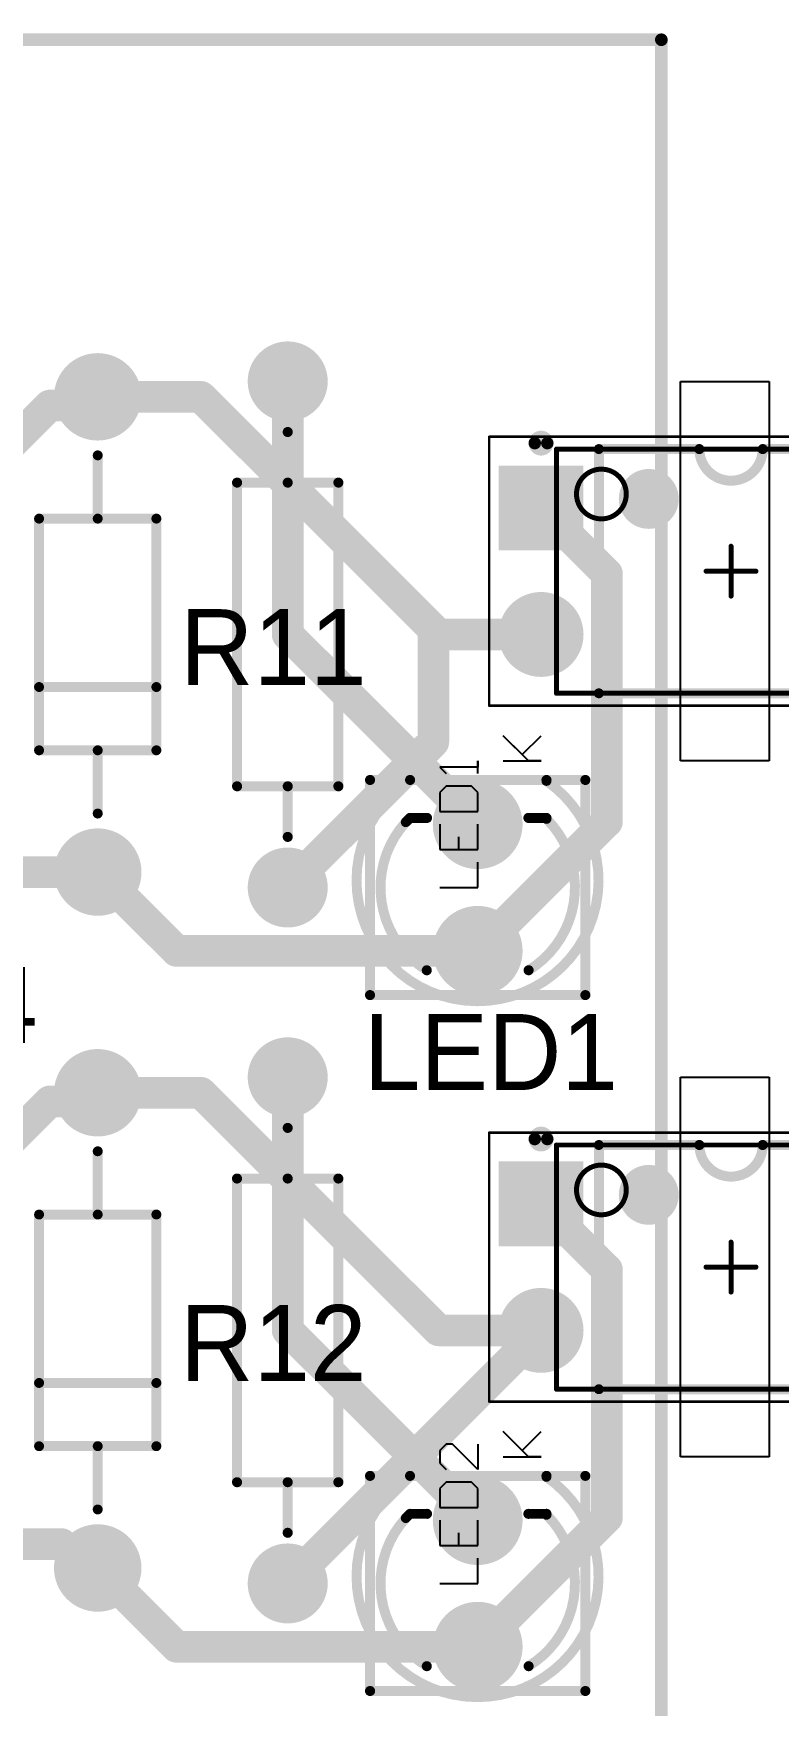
# Model space of a CAD drawing. Header units: millimetres. Extents: x 1.79 to 6.42, y 2.45 to 4.75.
# Drawn here: x 2.799 to 3.388, y 3.403 to 4.725 of the extents above; entities that cross this region are included whole.
import ezdxf

# ---------------------------------------------------------------- set-up
doc = ezdxf.new("R2010")
doc.units = ezdxf.units.MM
doc.header["$MEASUREMENT"] = 0
for name, color, linetype in [('BottomLayer', 5, 'Continuous'), ('BottomSolder', 6, 'Continuous'), ('Mechanical13', 56, 'Continuous'), ('Mechanical15', 56, 'Continuous'), ('MultiLayer', 9, 'Continuous'), ('PadHoleLayer', 156, 'Continuous'), ('TopLayer', 1, 'Continuous'), ('TopOverlay', 2, 'Continuous'), ('TopSolder', 216, 'Continuous')]:
    doc.layers.add(name, color=color, linetype=linetype)

# ---------------------------------------------------------------- blocks, each defined once
blk = doc.blocks.new('VISH_DIP_4_14')
at = {"layer": 'BottomLayer', "const_width": 0.0295}
for points in [[(0.1352, 0.05, 1), (0.1648, 0.05, 1)], [(-0.1648, -0.05, 1), (-0.1352, -0.05, 1)], [(0.1352, -0.05, 1), (0.1648, -0.05, 1)]]:
    blk.add_lwpolyline(points, format="xyb", close=True, dxfattribs=at)
at = {"layer": 'BottomLayer'}
blk.add_solid([(-0.1795, 0.0205), (-0.1205, 0.0205), (-0.1795, 0.0795), (-0.1205, 0.0795)], dxfattribs=at)
at = {"layer": 'BottomSolder', "const_width": 0.0335}
for points in [[(0.1332, 0.05, 1), (0.1668, 0.05, 1)], [(-0.1668, -0.05, 1), (-0.1332, -0.05, 1)], [(0.1332, -0.05, 1), (0.1668, -0.05, 1)]]:
    blk.add_lwpolyline(points, format="xyb", close=True, dxfattribs=at)
at = {"layer": 'BottomSolder'}
blk.add_solid([(-0.1835, 0.0165), (-0.1165, 0.0165), (-0.1835, 0.0835), (-0.1165, 0.0835)], dxfattribs=at)
at = {"layer": 'Mechanical13', "const_width": 0.00394}
for points in [[(-0.1378, 0.0965), (0.1378, 0.0965)], [(-0.1378, -0.0965), (-0.1378, 0.0965)], [(0.1378, -0.0965), (0.1378, 0.0965)], [(-0.1378, -0.0965), (0.1378, -0.0965)]]:
    blk.add_lwpolyline(points, dxfattribs=at)
at = {"layer": 'Mechanical13'}
for points, const_width in [([(-0.1388, 0.0965, 1), (-0.1368, 0.0965, 1)], 0.00197), ([(-0.1388, 0.0965, 1), (-0.1368, 0.0965, 1)], 0.00197), ([(0.1368, 0.0965, 1), (0.1388, 0.0965, 1)], 0.00197), ([(0.1368, 0.0965, 1), (0.1388, 0.0965, 1)], 0.00197), ([(-0.0827, 0.061, 1), (-0.122, 0.061, 1)], 0.00394), ([(-0.123, 0.061, 1), (-0.1211, 0.061, 1)], 0.00197), ([(-0.0837, 0.061, 1), (-0.0817, 0.061, 1)], 0.00197), ([(-0.1388, -0.0965, 1), (-0.1368, -0.0965, 1)], 0.00197), ([(-0.1388, -0.0965, 1), (-0.1368, -0.0965, 1)], 0.00197), ([(0.1368, -0.0965, 1), (0.1388, -0.0965, 1)], 0.00197), ([(0.1368, -0.0965, 1), (0.1388, -0.0965, 1)], 0.00197)]:
    blk.add_lwpolyline(points, format="xyb", close=True, dxfattribs=dict(at, const_width=const_width))
at = {"layer": 'Mechanical15'}
for points, const_width in [([(-0.1909, 0.1063), (0.1909, 0.1063)], 0.00197), ([(-0.1909, -0.1063), (-0.1909, 0.1063)], 0.00197), ([(0.1909, -0.1063), (0.1909, 0.1063)], 0.00197), ([(0, -0.0197), (0, 0.0197)], 0.00394), ([(-0.0197, 0), (0.0197, 0)], 0.00394), ([(-0.1909, -0.1063), (0.1909, -0.1063)], 0.00197)]:
    blk.add_lwpolyline(points, dxfattribs=dict(at, const_width=const_width))
for points, const_width in [([(-0.1914, 0.1063, 1), (-0.1905, 0.1063, 1)], 0.000984), ([(-0.1914, 0.1063, 1), (-0.1905, 0.1063, 1)], 0.000984), ([(0.1905, 0.1063, 1), (0.1914, 0.1063, 1)], 0.000984), ([(0.1905, 0.1063, 1), (0.1914, 0.1063, 1)], 0.000984), ([(-0.001, 0.0197, 1), (0.001, 0.0197, 1)], 0.00197), ([(-0.0207, 0, 1), (-0.0187, 0, 1)], 0.00197), ([(0.0187, 0, 1), (0.0207, 0, 1)], 0.00197), ([(-0.001, -0.0197, 1), (0.001, -0.0197, 1)], 0.00197), ([(-0.1914, -0.1063, 1), (-0.1905, -0.1063, 1)], 0.000984), ([(-0.1914, -0.1063, 1), (-0.1905, -0.1063, 1)], 0.000984), ([(0.1905, -0.1063, 1), (0.1914, -0.1063, 1)], 0.000984), ([(0.1905, -0.1063, 1), (0.1914, -0.1063, 1)], 0.000984)]:
    blk.add_lwpolyline(points, format="xyb", close=True, dxfattribs=dict(at, const_width=const_width))
at = {"layer": 'MultiLayer', "const_width": 0.0295}
for points in [[(0.1352, 0.05, 1), (0.1648, 0.05, 1)], [(-0.1648, -0.05, 1), (-0.1352, -0.05, 1)], [(0.1352, -0.05, 1), (0.1648, -0.05, 1)]]:
    blk.add_lwpolyline(points, format="xyb", close=True, dxfattribs=at)
at = {"layer": 'MultiLayer'}
blk.add_solid([(-0.1795, 0.0205), (-0.1205, 0.0205), (-0.1795, 0.0795), (-0.1205, 0.0795)], dxfattribs=at)
at = {"layer": 'PadHoleLayer', "const_width": 0.0177}
for points in [[(-0.1589, 0.05, 1), (-0.1411, 0.05, 1)], [(0.1411, 0.05, 1), (0.1589, 0.05, 1)], [(-0.1589, -0.05, 1), (-0.1411, -0.05, 1)], [(0.1411, -0.05, 1), (0.1589, -0.05, 1)]]:
    blk.add_lwpolyline(points, format="xyb", close=True, dxfattribs=at)
at = {"layer": 'TopLayer', "const_width": 0.0295}
for points in [[(0.1352, 0.05, 1), (0.1648, 0.05, 1)], [(-0.1648, -0.05, 1), (-0.1352, -0.05, 1)], [(0.1352, -0.05, 1), (0.1648, -0.05, 1)]]:
    blk.add_lwpolyline(points, format="xyb", close=True, dxfattribs=at)
at = {"layer": 'TopLayer'}
blk.add_solid([(-0.1795, 0.0205), (-0.1205, 0.0205), (-0.1795, 0.0795), (-0.1205, 0.0795)], dxfattribs=at)
at = {"layer": 'TopOverlay'}
for points, const_width in [([(-0.1451, 0.1012, 1), (-0.1549, 0.1012, 1)], 0.00984), ([(-0.1574, 0.1012, 1), (-0.1525, 0.1012, 1)], 0.00492), ([(-0.1475, 0.1012, 1), (-0.1426, 0.1012, 1)], 0.00492), ([(-0.1063, 0.0965, 1), (-0.1024, 0.0965, 1)], 0.00394), ([(-0.1063, 0.0965, 1), (-0.1024, 0.0965, 1)], 0.00394), ([(-0.027, 0.0965, 1), (-0.023, 0.0965, 1)], 0.00394), ([(-0.027, 0.0965, 1), (-0.023, 0.0965, 1)], 0.00394), ([(0.023, 0.0965, 1), (0.027, 0.0965, 1)], 0.00394), ([(0.023, 0.0965, 1), (0.027, 0.0965, 1)], 0.00394), ([(0.1024, 0.0965, 1), (0.1063, 0.0965, 1)], 0.00394), ([(0.1024, 0.0965, 1), (0.1063, 0.0965, 1)], 0.00394), ([(-0.0531, 0.0571, 1), (-0.0768, 0.0571, 1)], 0.0236), ([(-0.0827, 0.0571, 1), (-0.0709, 0.0571, 1)], 0.0118), ([(-0.0591, 0.0571, 1), (-0.0472, 0.0571, 1)], 0.0118), ([(-0.1063, -0.0965, 1), (-0.1024, -0.0965, 1)], 0.00394), ([(-0.1063, -0.0965, 1), (-0.1024, -0.0965, 1)], 0.00394), ([(0.1024, -0.0965, 1), (0.1063, -0.0965, 1)], 0.00394), ([(0.1024, -0.0965, 1), (0.1063, -0.0965, 1)], 0.00394)]:
    blk.add_lwpolyline(points, format="xyb", close=True, dxfattribs=dict(at, const_width=const_width))
at = {"layer": 'TopOverlay', "const_width": 0.00787}
for points in [[(-0.1043, 0.0965), (-0.025, 0.0965)], [(-0.1043, -0.0965), (-0.1043, 0.0965)], [(0.025, 0.0965), (0.1043, 0.0965)], [(0.1043, -0.0965), (0.1043, 0.0965)], [(-0.1043, -0.0965), (0.1043, -0.0965)]]:
    blk.add_lwpolyline(points, dxfattribs=at)
blk.add_lwpolyline([(0.025, 0.0965, -1), (-0.025, 0.0965)], format="xyb", dxfattribs=at)
at = {"layer": 'TopSolder', "const_width": 0.0335}
for points in [[(0.1332, 0.05, 1), (0.1668, 0.05, 1)], [(-0.1668, -0.05, 1), (-0.1332, -0.05, 1)], [(0.1332, -0.05, 1), (0.1668, -0.05, 1)]]:
    blk.add_lwpolyline(points, format="xyb", close=True, dxfattribs=at)
at = {"layer": 'TopSolder'}
blk.add_solid([(-0.1835, 0.0165), (-0.1165, 0.0165), (-0.1835, 0.0835), (-0.1165, 0.0835)], dxfattribs=at)
blk = doc.blocks.new('VISH_DIP_4_15')
at = {"layer": 'BottomLayer', "const_width": 0.0295}
for points in [[(0.1352, 0.05, 1), (0.1648, 0.05, 1)], [(-0.1648, -0.05, 1), (-0.1352, -0.05, 1)], [(0.1352, -0.05, 1), (0.1648, -0.05, 1)]]:
    blk.add_lwpolyline(points, format="xyb", close=True, dxfattribs=at)
at = {"layer": 'BottomLayer'}
blk.add_solid([(-0.1795, 0.0205), (-0.1205, 0.0205), (-0.1795, 0.0795), (-0.1205, 0.0795)], dxfattribs=at)
at = {"layer": 'BottomSolder', "const_width": 0.0335}
for points in [[(0.1332, 0.05, 1), (0.1668, 0.05, 1)], [(-0.1668, -0.05, 1), (-0.1332, -0.05, 1)], [(0.1332, -0.05, 1), (0.1668, -0.05, 1)]]:
    blk.add_lwpolyline(points, format="xyb", close=True, dxfattribs=at)
at = {"layer": 'BottomSolder'}
blk.add_solid([(-0.1835, 0.0165), (-0.1165, 0.0165), (-0.1835, 0.0835), (-0.1165, 0.0835)], dxfattribs=at)
at = {"layer": 'Mechanical13', "const_width": 0.00394}
for points in [[(-0.1378, 0.0965), (0.1378, 0.0965)], [(-0.1378, -0.0965), (-0.1378, 0.0965)], [(0.1378, -0.0965), (0.1378, 0.0965)], [(-0.1378, -0.0965), (0.1378, -0.0965)]]:
    blk.add_lwpolyline(points, dxfattribs=at)
at = {"layer": 'Mechanical13'}
for points, const_width in [([(-0.1388, 0.0965, 1), (-0.1368, 0.0965, 1)], 0.00197), ([(-0.1388, 0.0965, 1), (-0.1368, 0.0965, 1)], 0.00197), ([(0.1368, 0.0965, 1), (0.1388, 0.0965, 1)], 0.00197), ([(0.1368, 0.0965, 1), (0.1388, 0.0965, 1)], 0.00197), ([(-0.0827, 0.061, 1), (-0.122, 0.061, 1)], 0.00394), ([(-0.123, 0.061, 1), (-0.1211, 0.061, 1)], 0.00197), ([(-0.0837, 0.061, 1), (-0.0817, 0.061, 1)], 0.00197), ([(-0.1388, -0.0965, 1), (-0.1368, -0.0965, 1)], 0.00197), ([(-0.1388, -0.0965, 1), (-0.1368, -0.0965, 1)], 0.00197), ([(0.1368, -0.0965, 1), (0.1388, -0.0965, 1)], 0.00197), ([(0.1368, -0.0965, 1), (0.1388, -0.0965, 1)], 0.00197)]:
    blk.add_lwpolyline(points, format="xyb", close=True, dxfattribs=dict(at, const_width=const_width))
at = {"layer": 'Mechanical15'}
for points, const_width in [([(-0.1909, 0.1063), (0.1909, 0.1063)], 0.00197), ([(-0.1909, -0.1063), (-0.1909, 0.1063)], 0.00197), ([(0.1909, -0.1063), (0.1909, 0.1063)], 0.00197), ([(0, -0.0197), (0, 0.0197)], 0.00394), ([(-0.0197, 0), (0.0197, 0)], 0.00394), ([(-0.1909, -0.1063), (0.1909, -0.1063)], 0.00197)]:
    blk.add_lwpolyline(points, dxfattribs=dict(at, const_width=const_width))
for points, const_width in [([(-0.1914, 0.1063, 1), (-0.1905, 0.1063, 1)], 0.000984), ([(-0.1914, 0.1063, 1), (-0.1905, 0.1063, 1)], 0.000984), ([(0.1905, 0.1063, 1), (0.1914, 0.1063, 1)], 0.000984), ([(0.1905, 0.1063, 1), (0.1914, 0.1063, 1)], 0.000984), ([(-0.001, 0.0197, 1), (0.001, 0.0197, 1)], 0.00197), ([(-0.0207, 0, 1), (-0.0187, 0, 1)], 0.00197), ([(0.0187, 0, 1), (0.0207, 0, 1)], 0.00197), ([(-0.001, -0.0197, 1), (0.001, -0.0197, 1)], 0.00197), ([(-0.1914, -0.1063, 1), (-0.1905, -0.1063, 1)], 0.000984), ([(-0.1914, -0.1063, 1), (-0.1905, -0.1063, 1)], 0.000984), ([(0.1905, -0.1063, 1), (0.1914, -0.1063, 1)], 0.000984), ([(0.1905, -0.1063, 1), (0.1914, -0.1063, 1)], 0.000984)]:
    blk.add_lwpolyline(points, format="xyb", close=True, dxfattribs=dict(at, const_width=const_width))
at = {"layer": 'MultiLayer', "const_width": 0.0295}
for points in [[(0.1352, 0.05, 1), (0.1648, 0.05, 1)], [(-0.1648, -0.05, 1), (-0.1352, -0.05, 1)], [(0.1352, -0.05, 1), (0.1648, -0.05, 1)]]:
    blk.add_lwpolyline(points, format="xyb", close=True, dxfattribs=at)
at = {"layer": 'MultiLayer'}
blk.add_solid([(-0.1795, 0.0205), (-0.1205, 0.0205), (-0.1795, 0.0795), (-0.1205, 0.0795)], dxfattribs=at)
at = {"layer": 'PadHoleLayer', "const_width": 0.0177}
for points in [[(-0.1589, 0.05, 1), (-0.1411, 0.05, 1)], [(0.1411, 0.05, 1), (0.1589, 0.05, 1)], [(-0.1589, -0.05, 1), (-0.1411, -0.05, 1)], [(0.1411, -0.05, 1), (0.1589, -0.05, 1)]]:
    blk.add_lwpolyline(points, format="xyb", close=True, dxfattribs=at)
at = {"layer": 'TopLayer', "const_width": 0.0295}
for points in [[(0.1352, 0.05, 1), (0.1648, 0.05, 1)], [(-0.1648, -0.05, 1), (-0.1352, -0.05, 1)], [(0.1352, -0.05, 1), (0.1648, -0.05, 1)]]:
    blk.add_lwpolyline(points, format="xyb", close=True, dxfattribs=at)
at = {"layer": 'TopLayer'}
blk.add_solid([(-0.1795, 0.0205), (-0.1205, 0.0205), (-0.1795, 0.0795), (-0.1205, 0.0795)], dxfattribs=at)
at = {"layer": 'TopOverlay'}
for points, const_width in [([(-0.1451, 0.1012, 1), (-0.1549, 0.1012, 1)], 0.00984), ([(-0.1574, 0.1012, 1), (-0.1525, 0.1012, 1)], 0.00492), ([(-0.1475, 0.1012, 1), (-0.1426, 0.1012, 1)], 0.00492), ([(-0.1063, 0.0965, 1), (-0.1024, 0.0965, 1)], 0.00394), ([(-0.1063, 0.0965, 1), (-0.1024, 0.0965, 1)], 0.00394), ([(-0.027, 0.0965, 1), (-0.023, 0.0965, 1)], 0.00394), ([(-0.027, 0.0965, 1), (-0.023, 0.0965, 1)], 0.00394), ([(0.023, 0.0965, 1), (0.027, 0.0965, 1)], 0.00394), ([(0.023, 0.0965, 1), (0.027, 0.0965, 1)], 0.00394), ([(0.1024, 0.0965, 1), (0.1063, 0.0965, 1)], 0.00394), ([(0.1024, 0.0965, 1), (0.1063, 0.0965, 1)], 0.00394), ([(-0.0531, 0.0571, 1), (-0.0768, 0.0571, 1)], 0.0236), ([(-0.0827, 0.0571, 1), (-0.0709, 0.0571, 1)], 0.0118), ([(-0.0591, 0.0571, 1), (-0.0472, 0.0571, 1)], 0.0118), ([(-0.1063, -0.0965, 1), (-0.1024, -0.0965, 1)], 0.00394), ([(-0.1063, -0.0965, 1), (-0.1024, -0.0965, 1)], 0.00394), ([(0.1024, -0.0965, 1), (0.1063, -0.0965, 1)], 0.00394), ([(0.1024, -0.0965, 1), (0.1063, -0.0965, 1)], 0.00394)]:
    blk.add_lwpolyline(points, format="xyb", close=True, dxfattribs=dict(at, const_width=const_width))
at = {"layer": 'TopOverlay', "const_width": 0.00787}
for points in [[(-0.1043, 0.0965), (-0.025, 0.0965)], [(-0.1043, -0.0965), (-0.1043, 0.0965)], [(0.025, 0.0965), (0.1043, 0.0965)], [(0.1043, -0.0965), (0.1043, 0.0965)], [(-0.1043, -0.0965), (0.1043, -0.0965)]]:
    blk.add_lwpolyline(points, dxfattribs=at)
blk.add_lwpolyline([(0.025, 0.0965, -1), (-0.025, 0.0965)], format="xyb", dxfattribs=at)
at = {"layer": 'TopSolder', "const_width": 0.0335}
for points in [[(0.1332, 0.05, 1), (0.1668, 0.05, 1)], [(-0.1668, -0.05, 1), (-0.1332, -0.05, 1)], [(0.1332, -0.05, 1), (0.1668, -0.05, 1)]]:
    blk.add_lwpolyline(points, format="xyb", close=True, dxfattribs=at)
at = {"layer": 'TopSolder'}
blk.add_solid([(-0.1835, 0.0165), (-0.1165, 0.0165), (-0.1835, 0.0835), (-0.1165, 0.0835)], dxfattribs=at)
blk = doc.blocks.new('AXIAL_0_4_18')
at = {"layer": 'BottomLayer', "const_width": 0.0276}
for points in [[(-0.2138, 0, 1), (-0.1862, 0, 1)], [(0.1862, 0, 1), (0.2138, 0, 1)]]:
    blk.add_lwpolyline(points, format="xyb", close=True, dxfattribs=at)
at = {"layer": 'BottomSolder', "const_width": 0.0316}
for points in [[(-0.2158, 0, 1), (-0.1842, 0, 1)], [(0.1842, 0, 1), (0.2158, 0, 1)]]:
    blk.add_lwpolyline(points, format="xyb", close=True, dxfattribs=at)
at = {"layer": 'MultiLayer', "const_width": 0.0276}
for points in [[(-0.2138, 0, 1), (-0.1862, 0, 1)], [(0.1862, 0, 1), (0.2138, 0, 1)]]:
    blk.add_lwpolyline(points, format="xyb", close=True, dxfattribs=at)
at = {"layer": 'PadHoleLayer', "const_width": 0.0167}
for points in [[(-0.2084, 0, 1), (-0.1916, 0, 1)], [(0.1916, 0, 1), (0.2084, 0, 1)]]:
    blk.add_lwpolyline(points, format="xyb", close=True, dxfattribs=at)
at = {"layer": 'TopLayer', "const_width": 0.0276}
for points in [[(-0.2138, 0, 1), (-0.1862, 0, 1)], [(0.1862, 0, 1), (0.2138, 0, 1)]]:
    blk.add_lwpolyline(points, format="xyb", close=True, dxfattribs=at)
at = {"layer": 'TopOverlay', "const_width": 0.00787}
for points in [[(-0.12, 0.04), (-0.12, -0.04)], [(-0.12, 0.04), (0.12, 0.04)], [(0.12, 0.04), (0.12, -0.04)], [(-0.16, 0), (-0.12, 0)], [(0.12, 0), (0.16, 0)], [(-0.12, -0.04), (0.12, -0.04)]]:
    blk.add_lwpolyline(points, dxfattribs=at)
at = {"layer": 'TopOverlay', "const_width": 0.00394}
for points in [[(-0.122, 0.04, 1), (-0.118, 0.04, 1)], [(-0.122, 0.04, 1), (-0.118, 0.04, 1)], [(0.118, 0.04, 1), (0.122, 0.04, 1)], [(0.118, 0.04, 1), (0.122, 0.04, 1)], [(-0.162, 0, 1), (-0.158, 0, 1)], [(-0.122, 0, 1), (-0.118, 0, 1)], [(0.118, 0, 1), (0.122, 0, 1)], [(0.158, 0, 1), (0.162, 0, 1)], [(-0.122, -0.04, 1), (-0.118, -0.04, 1)], [(-0.122, -0.04, 1), (-0.118, -0.04, 1)], [(0.118, -0.04, 1), (0.122, -0.04, 1)], [(0.118, -0.04, 1), (0.122, -0.04, 1)]]:
    blk.add_lwpolyline(points, format="xyb", close=True, dxfattribs=at)
at = {"layer": 'TopSolder', "const_width": 0.0316}
for points in [[(-0.2158, 0, 1), (-0.1842, 0, 1)], [(0.1842, 0, 1), (0.2158, 0, 1)]]:
    blk.add_lwpolyline(points, format="xyb", close=True, dxfattribs=at)
blk = doc.blocks.new('AXIAL_0_4_19')
at = {"layer": 'BottomLayer', "const_width": 0.0276}
for points in [[(-0.2138, 0, 1), (-0.1862, 0, 1)], [(0.1862, 0, 1), (0.2138, 0, 1)]]:
    blk.add_lwpolyline(points, format="xyb", close=True, dxfattribs=at)
at = {"layer": 'BottomSolder', "const_width": 0.0316}
for points in [[(-0.2158, 0, 1), (-0.1842, 0, 1)], [(0.1842, 0, 1), (0.2158, 0, 1)]]:
    blk.add_lwpolyline(points, format="xyb", close=True, dxfattribs=at)
at = {"layer": 'MultiLayer', "const_width": 0.0276}
for points in [[(-0.2138, 0, 1), (-0.1862, 0, 1)], [(0.1862, 0, 1), (0.2138, 0, 1)]]:
    blk.add_lwpolyline(points, format="xyb", close=True, dxfattribs=at)
at = {"layer": 'PadHoleLayer', "const_width": 0.0167}
for points in [[(-0.2084, 0, 1), (-0.1916, 0, 1)], [(0.1916, 0, 1), (0.2084, 0, 1)]]:
    blk.add_lwpolyline(points, format="xyb", close=True, dxfattribs=at)
at = {"layer": 'TopLayer', "const_width": 0.0276}
for points in [[(-0.2138, 0, 1), (-0.1862, 0, 1)], [(0.1862, 0, 1), (0.2138, 0, 1)]]:
    blk.add_lwpolyline(points, format="xyb", close=True, dxfattribs=at)
at = {"layer": 'TopOverlay', "const_width": 0.00787}
for points in [[(-0.12, 0.04), (-0.12, -0.04)], [(-0.12, 0.04), (0.12, 0.04)], [(0.12, 0.04), (0.12, -0.04)], [(-0.16, 0), (-0.12, 0)], [(0.12, 0), (0.16, 0)], [(-0.12, -0.04), (0.12, -0.04)]]:
    blk.add_lwpolyline(points, dxfattribs=at)
at = {"layer": 'TopOverlay', "const_width": 0.00394}
for points in [[(-0.122, 0.04, 1), (-0.118, 0.04, 1)], [(-0.122, 0.04, 1), (-0.118, 0.04, 1)], [(0.118, 0.04, 1), (0.122, 0.04, 1)], [(0.118, 0.04, 1), (0.122, 0.04, 1)], [(-0.162, 0, 1), (-0.158, 0, 1)], [(-0.122, 0, 1), (-0.118, 0, 1)], [(0.118, 0, 1), (0.122, 0, 1)], [(0.158, 0, 1), (0.162, 0, 1)], [(-0.122, -0.04, 1), (-0.118, -0.04, 1)], [(-0.122, -0.04, 1), (-0.118, -0.04, 1)], [(0.118, -0.04, 1), (0.122, -0.04, 1)], [(0.118, -0.04, 1), (0.122, -0.04, 1)]]:
    blk.add_lwpolyline(points, format="xyb", close=True, dxfattribs=at)
at = {"layer": 'TopSolder', "const_width": 0.0316}
for points in [[(-0.2158, 0, 1), (-0.1842, 0, 1)], [(0.1842, 0, 1), (0.2158, 0, 1)]]:
    blk.add_lwpolyline(points, format="xyb", close=True, dxfattribs=at)
blk = doc.blocks.new('T____3___32')
at = {"layer": 'BottomLayer', "const_width": 0.0315}
for points in [[(-0.0657, 0, 1), (-0.0343, 0, 1)], [(0.0343, 0, 1), (0.0657, 0, 1)]]:
    blk.add_lwpolyline(points, format="xyb", close=True, dxfattribs=at)
at = {"layer": 'BottomSolder', "const_width": 0.0355}
for points in [[(-0.0677, 0, 1), (-0.0323, 0, 1)], [(0.0323, 0, 1), (0.0677, 0, 1)]]:
    blk.add_lwpolyline(points, format="xyb", close=True, dxfattribs=at)
at = {"layer": 'Mechanical13', "const_width": 0.00787}
for points in [[(-0.085, 0.085), (0.085, 0.085)], [(-0.085, 0.085), (-0.085, -0.085)], [(0.085, 0.085), (0.085, -0.085)], [(-0.085, -0.085), (0.085, -0.085)]]:
    blk.add_lwpolyline(points, dxfattribs=at)
at = {"layer": 'Mechanical13', "const_width": 0.00394}
for points in [[(-0.087, 0.085, 1), (-0.083, 0.085, 1)], [(-0.087, 0.085, 1), (-0.083, 0.085, 1)], [(0.083, 0.085, 1), (0.087, 0.085, 1)], [(0.083, 0.085, 1), (0.087, 0.085, 1)], [(-0.087, -0.085, 1), (-0.083, -0.085, 1)], [(-0.087, -0.085, 1), (-0.083, -0.085, 1)], [(0.083, -0.085, 1), (0.087, -0.085, 1)], [(0.083, -0.085, 1), (0.087, -0.085, 1)]]:
    blk.add_lwpolyline(points, format="xyb", close=True, dxfattribs=at)
at = {"layer": 'Mechanical15'}
for p, q in [((0, 0.03), (0, 0)), ((0.05, 0.03), (0.03, 0.03)), ((0.03, 0.03), (0.03, 0)), ((0.06, 0.03), (0.06, 0)), ((0.075, 0.03), (0.06, 0.03)), ((0.08, 0.025), (0.075, 0.03)), ((0.095, 0.03), (0.09, 0.025)), ((0.105, 0.03), (0.095, 0.03)), ((0.11, 0.025), (0.105, 0.03)), ((0.03, 0.015), (0.04, 0.015)), ((0.08, 0.005), (0.08, 0.025)), ((0.09, 0), (0.11, 0.02)), ((0.11, 0.02), (0.11, 0.025)), ((0, 0), (0.02, 0)), ((0.03, 0), (0.05, 0)), ((0.06, 0), (0.075, 0)), ((0.075, 0), (0.08, 0.005)), ((0.11, 0), (0.09, 0)), ((0.1, -0.02), (0.1, -0.05)), ((0.1, -0.04), (0.12, -0.02)), ((0.12, -0.02), (0.105, -0.035)), ((0.105, -0.035), (0.12, -0.05)), ((0.1, -0.05), (0.1, -0.04))]:
    blk.add_line(p, q, dxfattribs=at)
at = {"layer": 'Mechanical15', "const_width": 0.00787}
blk.add_lwpolyline([(0.0842, -0.0543, -3.239871), (0.085, 0.0534)], format="xyb", dxfattribs=at)
blk.add_lwpolyline([(0.085, 0.0534), (0.085, -0.0543)], dxfattribs=at)
at = {"layer": 'Mechanical15', "const_width": 0.00394}
for points in [[(0.083, 0.0534, 1), (0.087, 0.0534, 1)], [(0.083, 0.0534, 1), (0.087, 0.0534, 1)], [(0.0823, -0.0543, 1), (0.0862, -0.0543, 1)], [(0.083, -0.0543, 1), (0.087, -0.0543, 1)]]:
    blk.add_lwpolyline(points, format="xyb", close=True, dxfattribs=at)
at = {"layer": 'MultiLayer', "const_width": 0.0315}
for points in [[(-0.0657, 0, 1), (-0.0343, 0, 1)], [(0.0343, 0, 1), (0.0657, 0, 1)]]:
    blk.add_lwpolyline(points, format="xyb", close=True, dxfattribs=at)
at = {"layer": 'PadHoleLayer', "const_width": 0.0197}
for points in [[(-0.0598, 0, 1), (-0.0402, 0, 1)], [(0.0402, 0, 1), (0.0598, 0, 1)]]:
    blk.add_lwpolyline(points, format="xyb", close=True, dxfattribs=at)
at = {"layer": 'TopLayer', "const_width": 0.0315}
for points in [[(-0.0657, 0, 1), (-0.0343, 0, 1)], [(0.0343, 0, 1), (0.0657, 0, 1)]]:
    blk.add_lwpolyline(points, format="xyb", close=True, dxfattribs=at)
at = {"layer": 'TopOverlay'}
for p, q in [((0.1, -0.02), (0.1, -0.05)), ((0.1, -0.04), (0.12, -0.02)), ((0.12, -0.02), (0.105, -0.035)), ((0.105, -0.035), (0.12, -0.05)), ((0.1, -0.05), (0.1, -0.04))]:
    blk.add_line(p, q, dxfattribs=at)
at = {"layer": 'TopOverlay', "const_width": 0.00787}
for points in [[(-0.0654, 0.0402, -0.469851), (0.0516, 0.0568)], [(0.0543, -0.0543, -0.484456), (-0.0654, -0.0402)]]:
    blk.add_lwpolyline(points, format="xyb", dxfattribs=at)
for points in [[(0.0516, 0.0568), (0.055, 0.0534)], [(0.055, 0.0534), (0.055, 0.04)], [(0.055, -0.04), (0.055, -0.0543)]]:
    blk.add_lwpolyline(points, dxfattribs=at)
at = {"layer": 'TopOverlay', "const_width": 0.00394}
for points in [[(0.0497, 0.0568, 1), (0.0536, 0.0568, 1)], [(0.0497, 0.0568, 1), (0.0536, 0.0568, 1)], [(0.053, 0.0534, 1), (0.057, 0.0534, 1)], [(0.053, 0.0534, 1), (0.057, 0.0534, 1)], [(-0.0674, 0.0402, 1), (-0.0634, 0.0402, 1)], [(0.053, 0.04, 1), (0.057, 0.04, 1)], [(-0.0674, -0.0402, 1), (-0.0634, -0.0402, 1)], [(0.053, -0.04, 1), (0.057, -0.04, 1)], [(0.0523, -0.0543, 1), (0.0563, -0.0543, 1)], [(0.053, -0.0543, 1), (0.057, -0.0543, 1)]]:
    blk.add_lwpolyline(points, format="xyb", close=True, dxfattribs=at)
at = {"layer": 'TopSolder', "const_width": 0.0355}
for points in [[(-0.0677, 0, 1), (-0.0323, 0, 1)], [(0.0323, 0, 1), (0.0677, 0, 1)]]:
    blk.add_lwpolyline(points, format="xyb", close=True, dxfattribs=at)
blk = doc.blocks.new('T____3___33')
at = {"layer": 'BottomLayer', "const_width": 0.0315}
for points in [[(-0.0657, 0, 1), (-0.0343, 0, 1)], [(0.0343, 0, 1), (0.0657, 0, 1)]]:
    blk.add_lwpolyline(points, format="xyb", close=True, dxfattribs=at)
at = {"layer": 'BottomSolder', "const_width": 0.0355}
for points in [[(-0.0677, 0, 1), (-0.0323, 0, 1)], [(0.0323, 0, 1), (0.0677, 0, 1)]]:
    blk.add_lwpolyline(points, format="xyb", close=True, dxfattribs=at)
at = {"layer": 'Mechanical13', "const_width": 0.00787}
for points in [[(-0.085, 0.085), (-0.085, -0.085)], [(-0.085, 0.085), (0.085, 0.085)], [(0.085, 0.085), (0.085, -0.085)], [(-0.085, -0.085), (0.085, -0.085)]]:
    blk.add_lwpolyline(points, dxfattribs=at)
at = {"layer": 'Mechanical13', "const_width": 0.00394}
for points in [[(-0.087, 0.085, 1), (-0.083, 0.085, 1)], [(-0.087, 0.085, 1), (-0.083, 0.085, 1)], [(0.083, 0.085, 1), (0.087, 0.085, 1)], [(0.083, 0.085, 1), (0.087, 0.085, 1)], [(-0.087, -0.085, 1), (-0.083, -0.085, 1)], [(-0.087, -0.085, 1), (-0.083, -0.085, 1)], [(0.083, -0.085, 1), (0.087, -0.085, 1)], [(0.083, -0.085, 1), (0.087, -0.085, 1)]]:
    blk.add_lwpolyline(points, format="xyb", close=True, dxfattribs=at)
at = {"layer": 'Mechanical15'}
for p, q in [((0, 0.03), (0, 0)), ((0.05, 0.03), (0.03, 0.03)), ((0.03, 0.03), (0.03, 0)), ((0.06, 0.03), (0.06, 0)), ((0.075, 0.03), (0.06, 0.03)), ((0.08, 0.025), (0.075, 0.03)), ((0.095, 0.03), (0.09, 0.025)), ((0.095, 0), (0.095, 0.03)), ((0.03, 0.015), (0.04, 0.015)), ((0.08, 0.005), (0.08, 0.025)), ((0, 0), (0.02, 0)), ((0.03, 0), (0.05, 0)), ((0.06, 0), (0.075, 0)), ((0.075, 0), (0.08, 0.005)), ((0.09, 0), (0.1, 0)), ((0.1, 0), (0.095, 0)), ((0.1, -0.02), (0.1, -0.05)), ((0.1, -0.04), (0.12, -0.02)), ((0.12, -0.02), (0.105, -0.035)), ((0.105, -0.035), (0.12, -0.05)), ((0.1, -0.05), (0.1, -0.04))]:
    blk.add_line(p, q, dxfattribs=at)
at = {"layer": 'Mechanical15', "const_width": 0.00787}
blk.add_lwpolyline([(0.0842, -0.0543, -3.239871), (0.085, 0.0534)], format="xyb", dxfattribs=at)
blk.add_lwpolyline([(0.085, 0.0534), (0.085, -0.0543)], dxfattribs=at)
at = {"layer": 'Mechanical15', "const_width": 0.00394}
for points in [[(0.083, 0.0534, 1), (0.087, 0.0534, 1)], [(0.083, 0.0534, 1), (0.087, 0.0534, 1)], [(0.0823, -0.0543, 1), (0.0862, -0.0543, 1)], [(0.083, -0.0543, 1), (0.087, -0.0543, 1)]]:
    blk.add_lwpolyline(points, format="xyb", close=True, dxfattribs=at)
at = {"layer": 'MultiLayer', "const_width": 0.0315}
for points in [[(-0.0657, 0, 1), (-0.0343, 0, 1)], [(0.0343, 0, 1), (0.0657, 0, 1)]]:
    blk.add_lwpolyline(points, format="xyb", close=True, dxfattribs=at)
at = {"layer": 'PadHoleLayer', "const_width": 0.0197}
for points in [[(-0.0598, 0, 1), (-0.0402, 0, 1)], [(0.0402, 0, 1), (0.0598, 0, 1)]]:
    blk.add_lwpolyline(points, format="xyb", close=True, dxfattribs=at)
at = {"layer": 'TopLayer', "const_width": 0.0315}
for points in [[(-0.0657, 0, 1), (-0.0343, 0, 1)], [(0.0343, 0, 1), (0.0657, 0, 1)]]:
    blk.add_lwpolyline(points, format="xyb", close=True, dxfattribs=at)
at = {"layer": 'TopOverlay'}
for p, q in [((0.1, -0.02), (0.1, -0.05)), ((0.1, -0.04), (0.12, -0.02)), ((0.12, -0.02), (0.105, -0.035)), ((0.105, -0.035), (0.12, -0.05)), ((0.1, -0.05), (0.1, -0.04))]:
    blk.add_line(p, q, dxfattribs=at)
at = {"layer": 'TopOverlay', "const_width": 0.00787}
for points in [[(-0.0654, 0.0402, -0.469851), (0.0516, 0.0568)], [(0.0543, -0.0543, -0.484456), (-0.0654, -0.0402)]]:
    blk.add_lwpolyline(points, format="xyb", dxfattribs=at)
for points in [[(0.0516, 0.0568), (0.055, 0.0534)], [(0.055, 0.0534), (0.055, 0.04)], [(0.055, -0.04), (0.055, -0.0543)]]:
    blk.add_lwpolyline(points, dxfattribs=at)
at = {"layer": 'TopOverlay', "const_width": 0.00394}
for points in [[(0.0497, 0.0568, 1), (0.0536, 0.0568, 1)], [(0.0497, 0.0568, 1), (0.0536, 0.0568, 1)], [(0.053, 0.0534, 1), (0.057, 0.0534, 1)], [(0.053, 0.0534, 1), (0.057, 0.0534, 1)], [(-0.0674, 0.0402, 1), (-0.0634, 0.0402, 1)], [(0.053, 0.04, 1), (0.057, 0.04, 1)], [(-0.0674, -0.0402, 1), (-0.0634, -0.0402, 1)], [(0.053, -0.04, 1), (0.057, -0.04, 1)], [(0.0523, -0.0543, 1), (0.0563, -0.0543, 1)], [(0.053, -0.0543, 1), (0.057, -0.0543, 1)]]:
    blk.add_lwpolyline(points, format="xyb", close=True, dxfattribs=at)
at = {"layer": 'TopSolder', "const_width": 0.0355}
for points in [[(-0.0677, 0, 1), (-0.0323, 0, 1)], [(0.0323, 0, 1), (0.0677, 0, 1)]]:
    blk.add_lwpolyline(points, format="xyb", close=True, dxfattribs=at)
blk = doc.blocks.new('ONSC_AXIAL_LEAD_2_59_10_P_44')
at = {"layer": 'BottomLayer', "const_width": 0.0305}
for points in [[(-0.2031, 0, 1), (-0.1725, 0, 1)], [(0.1725, 0, 1), (0.2031, 0, 1)]]:
    blk.add_lwpolyline(points, format="xyb", close=True, dxfattribs=at)
at = {"layer": 'BottomSolder', "const_width": 0.0345}
for points in [[(-0.2051, 0, 1), (-0.1705, 0, 1)], [(0.1705, 0, 1), (0.2051, 0, 1)]]:
    blk.add_lwpolyline(points, format="xyb", close=True, dxfattribs=at)
at = {"layer": 'MultiLayer', "const_width": 0.0305}
for points in [[(-0.2031, 0, 1), (-0.1725, 0, 1)], [(0.1725, 0, 1), (0.2031, 0, 1)]]:
    blk.add_lwpolyline(points, format="xyb", close=True, dxfattribs=at)
at = {"layer": 'PadHoleLayer', "const_width": 0.0207}
for points in [[(-0.1981, 0, 1), (-0.1775, 0, 1)], [(0.1775, 0, 1), (0.1981, 0, 1)]]:
    blk.add_lwpolyline(points, format="xyb", close=True, dxfattribs=at)
at = {"layer": 'TopLayer', "const_width": 0.0305}
for points in [[(-0.2031, 0, 1), (-0.1725, 0, 1)], [(0.1725, 0, 1), (0.2031, 0, 1)]]:
    blk.add_lwpolyline(points, format="xyb", close=True, dxfattribs=at)
at = {"layer": 'TopOverlay', "const_width": 0.00787}
for points in [[(-0.0915, 0.0463), (0.0915, 0.0463)], [(-0.0915, 0.0463), (-0.0915, -0.0463)], [(-0.0415, 0.0463), (-0.0415, -0.0463)], [(0.0915, 0.0463), (0.0915, -0.0463)], [(-0.1415, 0), (-0.0915, 0)], [(0.0915, 0), (0.1415, 0)], [(-0.0915, -0.0463), (0.0915, -0.0463)]]:
    blk.add_lwpolyline(points, dxfattribs=at)
at = {"layer": 'TopOverlay', "const_width": 0.00394}
for points in [[(-0.0935, 0.0463, 1), (-0.0896, 0.0463, 1)], [(-0.0935, 0.0463, 1), (-0.0896, 0.0463, 1)], [(-0.0435, 0.0463, 1), (-0.0396, 0.0463, 1)], [(0.0896, 0.0463, 1), (0.0935, 0.0463, 1)], [(0.0896, 0.0463, 1), (0.0935, 0.0463, 1)], [(-0.1435, 0, 1), (-0.1396, 0, 1)], [(-0.0935, 0, 1), (-0.0896, 0, 1)], [(0.0896, 0, 1), (0.0935, 0, 1)], [(0.1396, 0, 1), (0.1435, 0, 1)], [(-0.0935, -0.0463, 1), (-0.0896, -0.0463, 1)], [(-0.0935, -0.0463, 1), (-0.0896, -0.0463, 1)], [(-0.0435, -0.0463, 1), (-0.0396, -0.0463, 1)], [(0.0896, -0.0463, 1), (0.0935, -0.0463, 1)], [(0.0896, -0.0463, 1), (0.0935, -0.0463, 1)]]:
    blk.add_lwpolyline(points, format="xyb", close=True, dxfattribs=at)
at = {"layer": 'TopSolder', "const_width": 0.0345}
for points in [[(-0.2051, 0, 1), (-0.1705, 0, 1)], [(0.1705, 0, 1), (0.2051, 0, 1)]]:
    blk.add_lwpolyline(points, format="xyb", close=True, dxfattribs=at)
blk = doc.blocks.new('ONSC_AXIAL_LEAD_2_59_10_P_46')
at = {"layer": 'BottomLayer', "const_width": 0.0305}
for points in [[(-0.2031, 0, 1), (-0.1725, 0, 1)], [(0.1725, 0, 1), (0.2031, 0, 1)]]:
    blk.add_lwpolyline(points, format="xyb", close=True, dxfattribs=at)
at = {"layer": 'BottomSolder', "const_width": 0.0345}
for points in [[(-0.2051, 0, 1), (-0.1705, 0, 1)], [(0.1705, 0, 1), (0.2051, 0, 1)]]:
    blk.add_lwpolyline(points, format="xyb", close=True, dxfattribs=at)
at = {"layer": 'MultiLayer', "const_width": 0.0305}
for points in [[(-0.2031, 0, 1), (-0.1725, 0, 1)], [(0.1725, 0, 1), (0.2031, 0, 1)]]:
    blk.add_lwpolyline(points, format="xyb", close=True, dxfattribs=at)
at = {"layer": 'PadHoleLayer', "const_width": 0.0207}
for points in [[(-0.1981, 0, 1), (-0.1775, 0, 1)], [(0.1775, 0, 1), (0.1981, 0, 1)]]:
    blk.add_lwpolyline(points, format="xyb", close=True, dxfattribs=at)
at = {"layer": 'TopLayer', "const_width": 0.0305}
for points in [[(-0.2031, 0, 1), (-0.1725, 0, 1)], [(0.1725, 0, 1), (0.2031, 0, 1)]]:
    blk.add_lwpolyline(points, format="xyb", close=True, dxfattribs=at)
at = {"layer": 'TopOverlay', "const_width": 0.00787}
for points in [[(-0.0915, 0.0463), (0.0915, 0.0463)], [(-0.0915, 0.0463), (-0.0915, -0.0463)], [(-0.0415, 0.0463), (-0.0415, -0.0463)], [(0.0915, 0.0463), (0.0915, -0.0463)], [(-0.1415, 0), (-0.0915, 0)], [(0.0915, 0), (0.1415, 0)], [(-0.0915, -0.0463), (0.0915, -0.0463)]]:
    blk.add_lwpolyline(points, dxfattribs=at)
at = {"layer": 'TopOverlay', "const_width": 0.00394}
for points in [[(-0.0935, 0.0463, 1), (-0.0896, 0.0463, 1)], [(-0.0935, 0.0463, 1), (-0.0896, 0.0463, 1)], [(-0.0435, 0.0463, 1), (-0.0396, 0.0463, 1)], [(0.0896, 0.0463, 1), (0.0935, 0.0463, 1)], [(0.0896, 0.0463, 1), (0.0935, 0.0463, 1)], [(-0.1435, 0, 1), (-0.1396, 0, 1)], [(-0.0935, 0, 1), (-0.0896, 0, 1)], [(0.0896, 0, 1), (0.0935, 0, 1)], [(0.1396, 0, 1), (0.1435, 0, 1)], [(-0.0935, -0.0463, 1), (-0.0896, -0.0463, 1)], [(-0.0935, -0.0463, 1), (-0.0896, -0.0463, 1)], [(-0.0435, -0.0463, 1), (-0.0396, -0.0463, 1)], [(0.0896, -0.0463, 1), (0.0935, -0.0463, 1)], [(0.0896, -0.0463, 1), (0.0935, -0.0463, 1)]]:
    blk.add_lwpolyline(points, format="xyb", close=True, dxfattribs=at)
at = {"layer": 'TopSolder', "const_width": 0.0345}
for points in [[(-0.2051, 0, 1), (-0.1705, 0, 1)], [(0.1705, 0, 1), (0.2051, 0, 1)]]:
    blk.add_lwpolyline(points, format="xyb", close=True, dxfattribs=at)

msp = doc.modelspace()

# ---------------------------------------------------------------- linework, layer by layer
at = {"layer": 'BottomLayer', "const_width": 0.025}
for points in [[(2.6, 4.2189), (2.812, 4.4309)], [(2.812, 4.4309), (2.8431, 4.4309)], [(2.8431, 4.4309), (2.85, 4.4378)], [(2.85, 4.4378), (2.9314, 4.4378)], [(2.9314, 4.4378), (3.115, 4.2542)], [(3.2, 4.35), (3.252, 4.298)], [(3.252, 4.102), (3.252, 4.298)], [(3.115, 4.2542), (3.1192, 4.25)], [(3.115, 4.165), (3.115, 4.2542)], [(3.1192, 4.25), (3.2, 4.25)], [(3, 4.05), (3.115, 4.165)], [(3.15, 4), (3.252, 4.102)], [(2.6189, 4.0622), (2.85, 4.0622)], [(2.85, 4.0622), (2.9123, 3.9999)], [(2.9123, 3.9999), (3.1499, 3.9999)], [(3.1499, 3.9999), (3.15, 4)], [(2.8431, 3.8809), (2.85, 3.8878)], [(2.85, 3.8878), (2.9314, 3.8878)], [(2.9314, 3.8878), (3.1192, 3.7)], [(2.6, 3.6689), (2.812, 3.8809)], [(2.812, 3.8809), (2.8431, 3.8809)], [(3.2, 3.8), (3.252, 3.748)], [(3.252, 3.552), (3.252, 3.748)], [(3, 3.5), (3.2, 3.7)], [(3.1192, 3.7), (3.2, 3.7)], [(3.15, 3.45), (3.252, 3.552)], [(2.6, 3.5311), (2.8214, 3.5311)], [(2.8214, 3.5311), (2.8403, 3.5122)], [(2.8403, 3.5122), (2.85, 3.5122)], [(2.85, 3.5122), (2.9123, 3.4499)], [(2.9123, 3.4499), (3.1499, 3.4499)], [(3.1499, 3.4499), (3.15, 3.45)]]:
    msp.add_lwpolyline(points, dxfattribs=at)
at = {"layer": 'BottomLayer', "const_width": 0.0125}
for points in [[(2.8058, 4.4309, 1), (2.8183, 4.4309, 1)], [(2.8058, 4.4309, 1), (2.8183, 4.4309, 1)], [(2.8369, 4.4309, 1), (2.8494, 4.4309, 1)], [(2.8369, 4.4309, 1), (2.8494, 4.4309, 1)], [(2.8438, 4.4378, 1), (2.8563, 4.4378, 1)], [(2.8438, 4.4378, 1), (2.8563, 4.4378, 1)], [(2.9251, 4.4378, 1), (2.9376, 4.4378, 1)], [(2.9251, 4.4378, 1), (2.9376, 4.4378, 1)], [(3.1938, 4.35, 1), (3.2062, 4.35, 1)], [(3.2458, 4.298, 1), (3.2583, 4.298, 1)], [(3.2458, 4.298, 1), (3.2583, 4.298, 1)], [(3.1088, 4.2542, 1), (3.1212, 4.2542, 1)], [(3.1088, 4.2542, 1), (3.1212, 4.2542, 1)], [(3.1088, 4.2542, 1), (3.1212, 4.2542, 1)], [(3.1129, 4.25, 1), (3.1254, 4.25, 1)], [(3.1129, 4.25, 1), (3.1254, 4.25, 1)], [(3.1938, 4.25, 1), (3.2062, 4.25, 1)], [(3.1088, 4.165, 1), (3.1212, 4.165, 1)], [(3.1088, 4.165, 1), (3.1212, 4.165, 1)], [(3.2458, 4.102, 1), (3.2583, 4.102, 1)], [(3.2458, 4.102, 1), (3.2583, 4.102, 1)], [(2.8438, 4.0622, 1), (2.8563, 4.0622, 1)], [(2.8438, 4.0622, 1), (2.8563, 4.0622, 1)], [(2.9937, 4.05, 1), (3.0063, 4.05, 1)], [(2.906, 3.9999, 1), (2.9185, 3.9999, 1)], [(2.906, 3.9999, 1), (2.9185, 3.9999, 1)], [(3.1437, 3.9999, 1), (3.1562, 3.9999, 1)], [(3.1437, 3.9999, 1), (3.1562, 3.9999, 1)], [(3.1437, 4, 1), (3.1562, 4, 1)], [(3.1437, 4, 1), (3.1562, 4, 1)], [(2.8438, 3.8878, 1), (2.8563, 3.8878, 1)], [(2.8438, 3.8878, 1), (2.8563, 3.8878, 1)], [(2.9251, 3.8878, 1), (2.9376, 3.8878, 1)], [(2.9251, 3.8878, 1), (2.9376, 3.8878, 1)], [(2.8058, 3.8809, 1), (2.8183, 3.8809, 1)], [(2.8058, 3.8809, 1), (2.8183, 3.8809, 1)], [(2.8369, 3.8809, 1), (2.8494, 3.8809, 1)], [(2.8369, 3.8809, 1), (2.8494, 3.8809, 1)], [(3.1938, 3.8, 1), (3.2062, 3.8, 1)], [(3.2458, 3.748, 1), (3.2583, 3.748, 1)], [(3.2458, 3.748, 1), (3.2583, 3.748, 1)], [(3.1129, 3.7, 1), (3.1254, 3.7, 1)], [(3.1129, 3.7, 1), (3.1254, 3.7, 1)], [(3.1938, 3.7, 1), (3.2062, 3.7, 1)], [(3.1938, 3.7, 1), (3.2062, 3.7, 1)], [(3.2458, 3.552, 1), (3.2583, 3.552, 1)], [(3.2458, 3.552, 1), (3.2583, 3.552, 1)], [(2.8151, 3.5311, 1), (2.8276, 3.5311, 1)], [(2.8151, 3.5311, 1), (2.8276, 3.5311, 1)], [(2.834, 3.5122, 1), (2.8465, 3.5122, 1)], [(2.834, 3.5122, 1), (2.8465, 3.5122, 1)], [(2.8438, 3.5122, 1), (2.8563, 3.5122, 1)], [(2.8438, 3.5122, 1), (2.8563, 3.5122, 1)], [(2.9937, 3.5, 1), (3.0063, 3.5, 1)], [(2.906, 3.4499, 1), (2.9185, 3.4499, 1)], [(2.906, 3.4499, 1), (2.9185, 3.4499, 1)], [(3.1437, 3.4499, 1), (3.1562, 3.4499, 1)], [(3.1437, 3.4499, 1), (3.1562, 3.4499, 1)], [(3.1437, 3.45, 1), (3.1562, 3.45, 1)], [(3.1437, 3.45, 1), (3.1562, 3.45, 1)]]:
    msp.add_lwpolyline(points, format="xyb", close=True, dxfattribs=at)
at = {"layer": 'MultiLayer'}
for p, q in [((3.31, 4.15), (3.31, 4.45)), ((3.31, 4.45), (3.38, 4.45)), ((3.38, 4.45), (3.38, 4.15)), ((3.38, 4.15), (3.31, 4.15)), ((3.31, 3.6), (3.31, 3.9)), ((3.31, 3.9), (3.38, 3.9)), ((3.38, 3.9), (3.38, 3.6)), ((3.38, 3.6), (3.31, 3.6))]:
    msp.add_line(p, q, dxfattribs=at)
at = {"layer": 'TopLayer', "const_width": 0.025}
for points in [[(3, 4.25), (3, 4.45)], [(3, 4.25), (3.15, 4.1)], [(3, 3.7), (3, 3.9)], [(3, 3.7), (3.15, 3.55)]]:
    msp.add_lwpolyline(points, dxfattribs=at)
at = {"layer": 'TopLayer', "const_width": 0.0125}
for points in [[(2.9937, 4.45, 1), (3.0063, 4.45, 1)], [(2.9937, 4.25, 1), (3.0063, 4.25, 1)], [(2.9937, 4.25, 1), (3.0063, 4.25, 1)], [(3.1437, 4.1, 1), (3.1562, 4.1, 1)], [(2.9937, 3.9, 1), (3.0063, 3.9, 1)], [(2.9937, 3.7, 1), (3.0063, 3.7, 1)], [(2.9937, 3.7, 1), (3.0063, 3.7, 1)], [(3.1437, 3.55, 1), (3.1562, 3.55, 1)]]:
    msp.add_lwpolyline(points, format="xyb", close=True, dxfattribs=at)
at = {"layer": 'TopOverlay', "const_width": 0.01}
for points in [[(1.795, 4.72), (3.295, 4.72)], [(3.295, 2.47), (3.295, 4.72)]]:
    msp.add_lwpolyline(points, dxfattribs=at)
at = {"layer": 'TopOverlay', "const_width": 0.005}
msp.add_lwpolyline([(3.2925, 4.72, 1), (3.2975, 4.72, 1)], format="xyb", close=True, dxfattribs=at)
msp.add_lwpolyline([(3.2925, 4.72, 1), (3.2975, 4.72, 1)], format="xyb", close=True, dxfattribs=at)

# ---------------------------------------------------------------- block references
at = {"rotation": 90}
for name, p in [('AXIAL_0_4_19', (3, 4.25)), ('ONSC_AXIAL_LEAD_2_59_10_P_46', (2.85, 4.25)), ('T____3___33', (3.15, 4.05)), ('AXIAL_0_4_18', (3, 3.7)), ('ONSC_AXIAL_LEAD_2_59_10_P_44', (2.85, 3.7)), ('T____3___32', (3.15, 3.5))]:
    msp.add_blockref(name, p, dxfattribs=at)
for name, p in [('VISH_DIP_4_15', (3.35, 4.3)), ('VISH_DIP_4_14', (3.35, 3.75))]:
    msp.add_blockref(name, p)

# ---------------------------------------------------------------- texts
at = {"layer": 'TopOverlay'}
for s, p in [('R11', (2.915, 4.21)), ('D4', (2.7, 3.9272)), ('LED1', (3.06, 3.89)), ('R12', (2.915, 3.66))]:
    msp.add_text(s, height=0.06, dxfattribs=at).set_placement(p)

doc.saveas('drawing.dxf')
